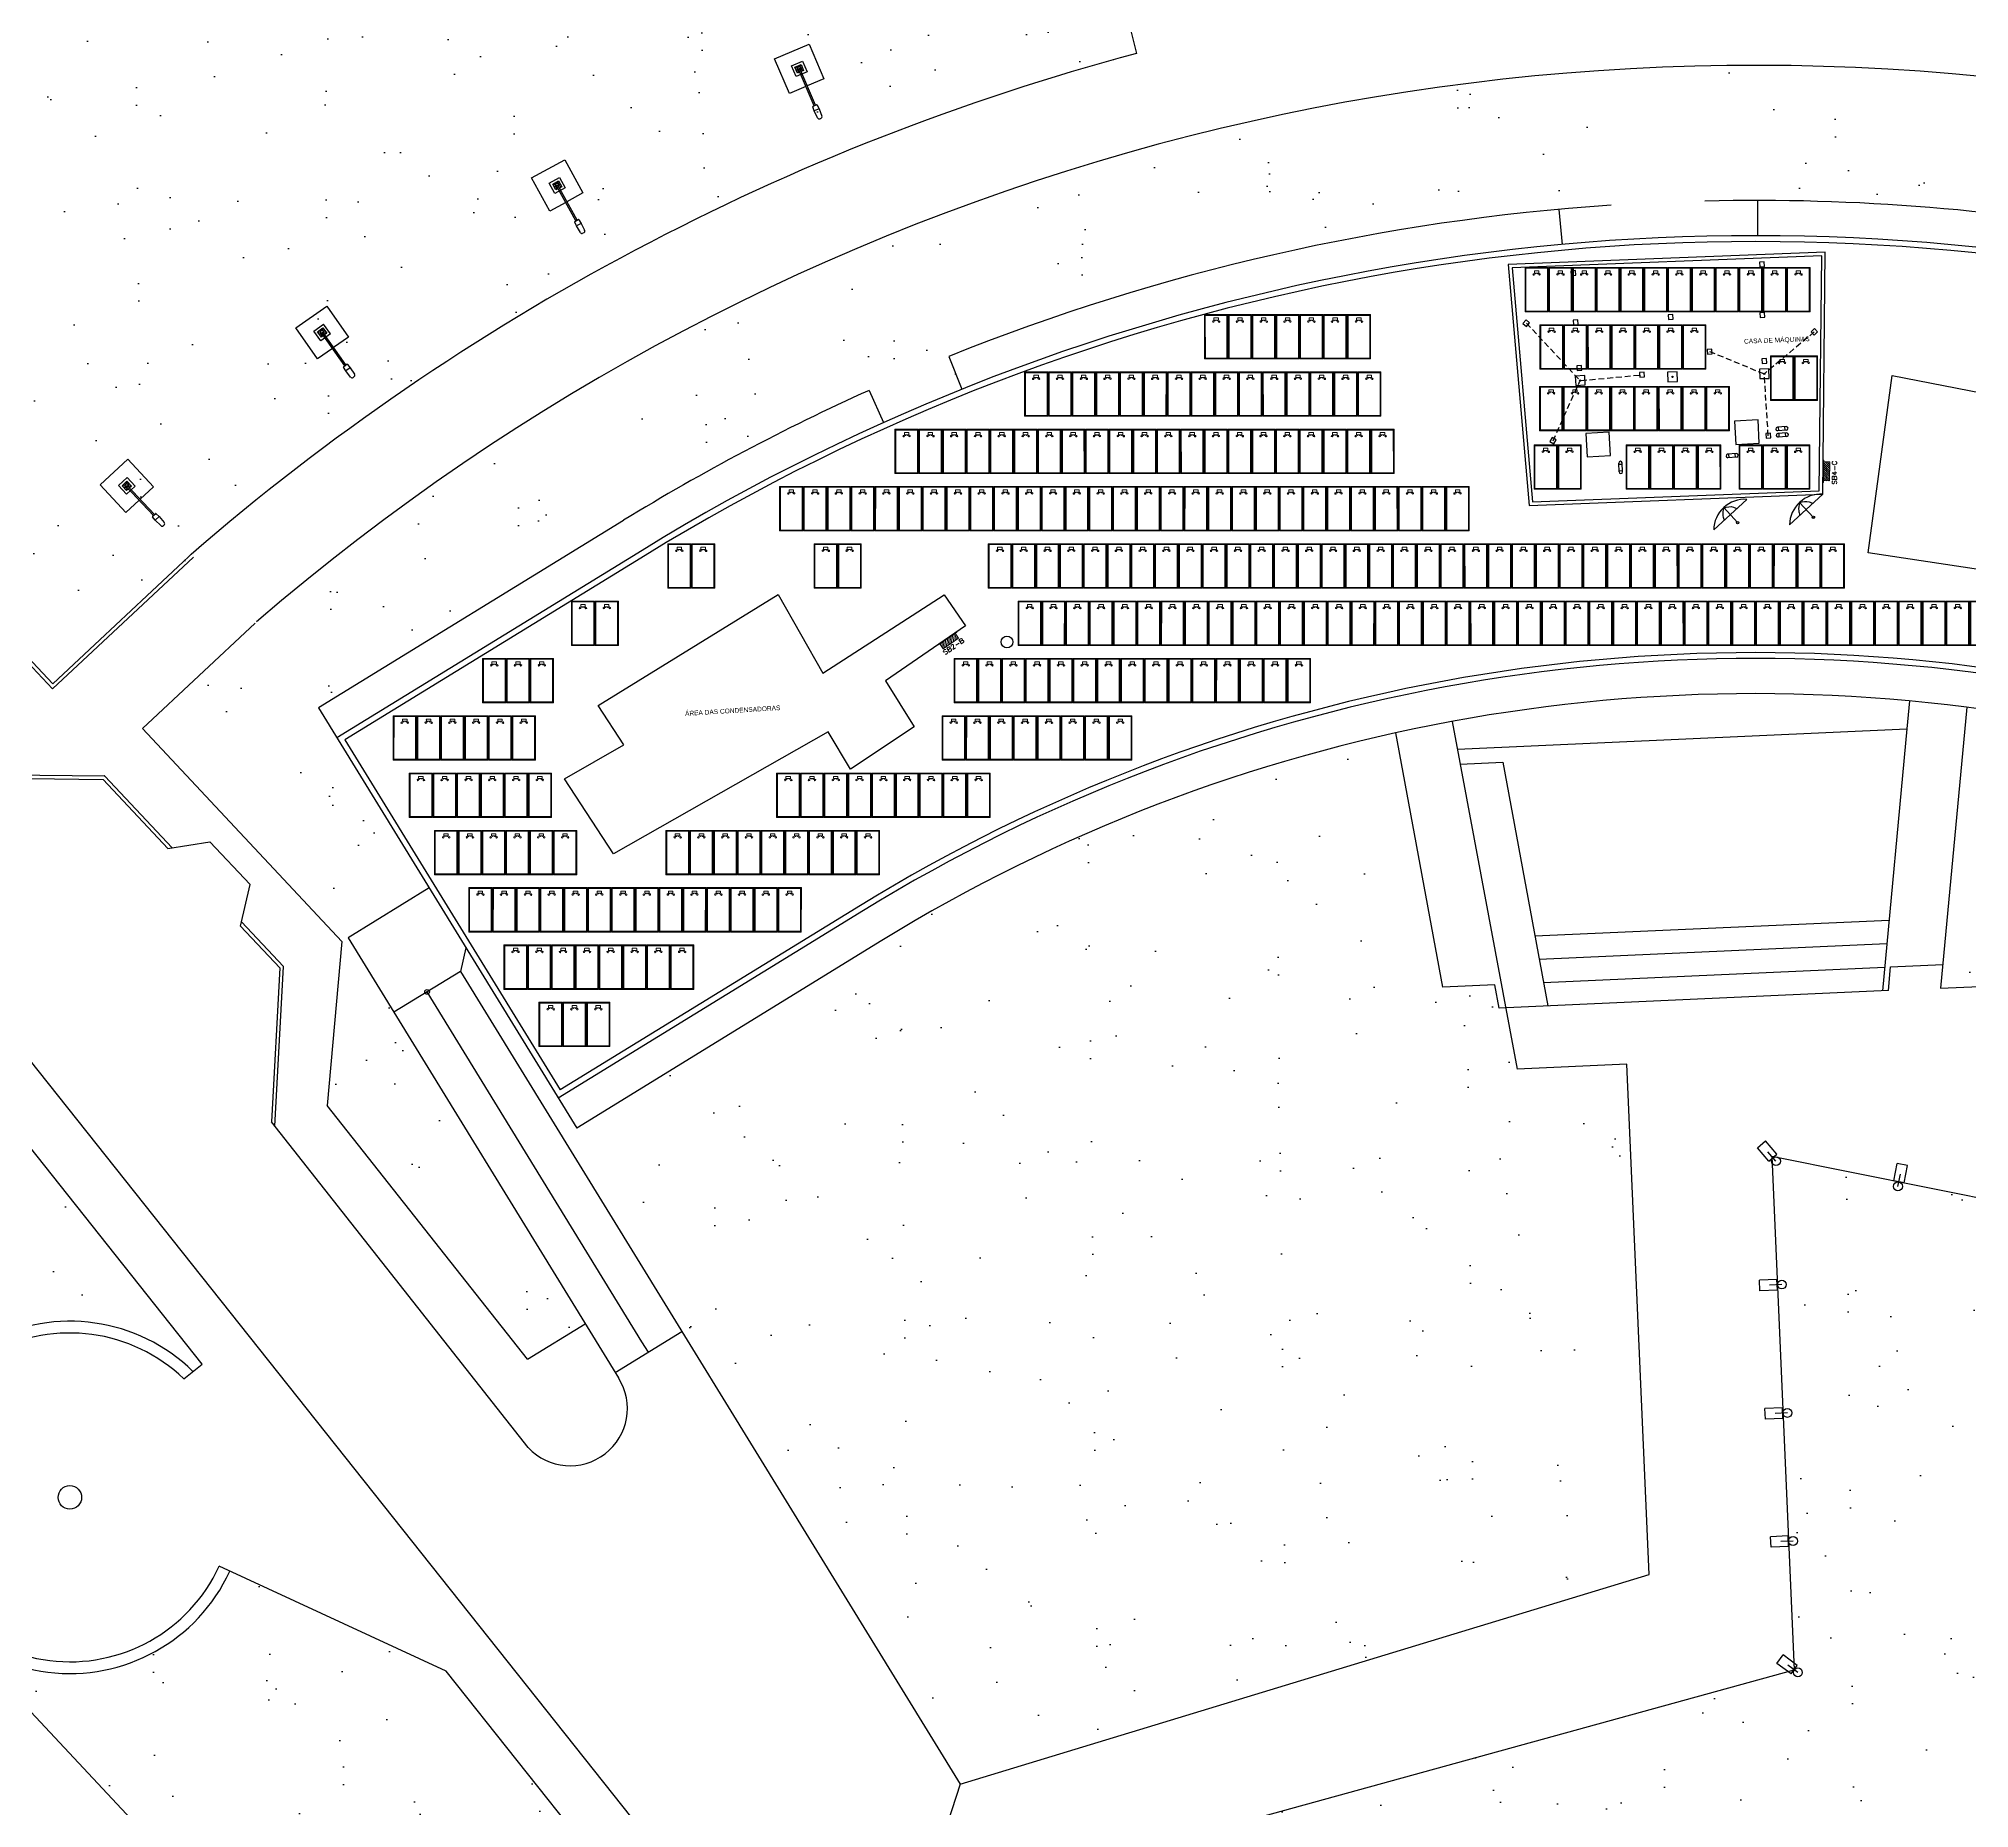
# Model space of a CAD drawing. Header units: metres. Extents: x 2872 to 3316, y -1435 to -1037.
# Drawn here: x 2973.9 to 3056.1, y -1287 to -1211.7 of the extents above; entities that cross this region are included whole.
import ezdxf

# ---------------------------------------------------------------- set-up
doc = ezdxf.new("R2010")
doc.units = ezdxf.units.M
doc.header["$MEASUREMENT"] = 0
doc.linetypes.add('HIDDEN', pattern=[0.375, 0.25, -0.125])
doc.layers.add('ARQUITETURA', color=253, linetype='CONTINUOUS')
doc.layers.add('MÓDULOS FV', color=7, linetype='CONTINUOUS')
doc.layers.add('MODULOS_PV', color=2, linetype='CONTINUOUS', lineweight=9)
doc.layers.add('String Box', color=3, linetype='CONTINUOUS', lineweight=9)
doc.styles.add('ENGECAD', font='arial.ttf')
doc.styles.add('S20', font='SIMPLEX.shx', dxfattribs={"width": 1.1, "height": 0.2})
pattern_1 = [(350.62296, (2542.1494, -799.737), (4.08992, 4.08927), [0, -4.56, 0, -5.1, 0, -4.875]), (320.623, (2542.149, -799.737), (9.808834, 1.91215), [0, -2.46, 0, -4.11, 0, -1.575]), (280.62296, (2539.627, -797.0435), (6.39856, -6.807323), [0, -1.5, 0, -5.4, 0, -7.05]), (270.623, (2539.627, -797.0435), (8.08648, -4.78256), [0, -0.75, 0, -3.54, 0, -4.05])]

# ---------------------------------------------------------------- blocks, each defined once
blk = doc.blocks.new('modulo')
at = {"layer": 'MODULOS_PV', "color": 8}
for p, q in [((-0.751, 2.014), (-0.753, 2.063)), ((-1.381, 1.342), (-1.43, 1.34)), ((-0.053, 0.097), (-0.051, 0.048)), ((0.577, 0.769), (0.626, 0.771))]:
    blk.add_line(p, q, dxfattribs=at)
for points in [[(-1.43, 1.34), (-0.753, 2.063), (0.626, 0.771), (-0.051, 0.048)], [(-1.381, 1.342), (-0.751, 2.014), (0.577, 0.769), (-0.053, 0.097)]]:
    blk.add_lwpolyline(points, close=True, dxfattribs=at)
for points in [[(-0.956, 1.498), (-0.935, 1.478), (-0.922, 1.492), (-0.943, 1.512)], [(-0.878, 1.581), (-0.857, 1.562), (-0.87, 1.548), (-0.891, 1.567)]]:
    blk.add_lwpolyline(points, dxfattribs=at)
at = {"layer": 'MODULOS_PV', "color": 1}
blk.add_circle((-0.963, 1.403), 0.0332, dxfattribs=at)
at = {"layer": 'MODULOS_PV', "color": 8}
blk.add_circle((-0.793, 1.591), 0.0332, dxfattribs=at)
blk.add_open_spline([(-0.986, 1.473), (-1.006, 1.493), (-1.027, 1.512), (-1.048, 1.532), (-1.048, 1.532), (-1.049, 1.534), (-1.049, 1.536), (-1.048, 1.538), (-1.048, 1.539), (-1.007, 1.583), (-0.966, 1.627), (-0.925, 1.67), (-0.924, 1.671), (-0.922, 1.672), (-0.919, 1.672), (-0.918, 1.671), (-0.917, 1.671), (-0.897, 1.652), (-0.876, 1.632), (-0.855, 1.613), (-0.855, 1.612), (-0.854, 1.611), (-0.854, 1.608), (-0.855, 1.606), (-0.855, 1.605), (-0.896, 1.561), (-0.937, 1.518), (-0.978, 1.474), (-0.979, 1.473), (-0.981, 1.472), (-0.984, 1.472), (-0.985, 1.473), (-0.986, 1.473)], degree=3, knots=[0, 0, 0, 0, 1, 1, 1, 1.002534, 1.003925, 1.008052, 1.008052, 1.008052, 2.008052, 2.008052, 2.008052, 2.012179, 2.01357, 2.016104, 2.016104, 2.016104, 3.016104, 3.016104, 3.016104, 3.018638, 3.02003, 3.024156, 3.024156, 3.024156, 4.024156, 4.024156, 4.024156, 4.028283, 4.029675, 4.032208, 4.032208, 4.032208, 4.032208], dxfattribs=at)
at = {"layer": 'MODULOS_PV', "color": 1, "insert": (-0.997, 1.409), "char_height": 0.0572, "width": 0.10748, "attachment_point": 1, "rotation": 46.87223}
blk.add_mtext('+', dxfattribs=at)
at = {"layer": 'MODULOS_PV', "color": 8, "insert": (-0.827, 1.597), "char_height": 0.0572, "width": 0.10748, "attachment_point": 1, "rotation": 46.87223}
blk.add_mtext('-', dxfattribs=at)

msp = doc.modelspace()

# ---------------------------------------------------------------- hatches: boundary and pattern name
at = {"layer": 'ARQUITETURA'}
h = msp.add_hatch(dxfattribs=at)
h.set_pattern_fill('AR-SAND', color=116, scale=3, angle=-46.87704, style=0)
h.set_pattern_definition(pattern_1)
h.paths.add_polyline_path([(2967.364, -1178.7), (2964.273, -1180.346), (2964.202, -1180.214), (2957.269, -1184.177), (2953.463, -1186.521), (2945.179, -1192.065), (2936.487, -1198.595), (2943.554, -1206.141), (2951.371, -1198.82), (2955.917, -1203.673), (2948.099, -1210.995), (2974.463, -1239.145), (2979.131, -1234.785), (2983.405, -1231.081), (2987.799, -1227.759), (2993.717, -1223.837), (3001.369, -1219.582), (3006.602, -1217.144), (3011.727, -1215.094), (3016.768, -1213.383), (3019.628, -1212.541), (3016.245, -1198.85), (3012.967, -1185.637), (3005.99, -1187.368), (3005.144, -1184.822), (3000.05, -1186.631), (2996.337, -1188.1), (2991.074, -1190.41), (2986.786, -1192.492), (2983.526, -1194.114), (2978.406, -1196.662), (2976.719, -1197.501)])
h = msp.add_hatch(dxfattribs=at)
h.set_pattern_fill('AR-SAND', color=116, scale=3, angle=-46.87704, style=0)
h.set_pattern_definition(pattern_1)
h.paths.add_polyline_path([(3083.615, -1182.622), (3087.135, -1183.649), (3087.202, -1183.294)])
h.paths.add_polyline_path([(3087.124, -1183.712), (3081.54, -1213.518), (3085.131, -1194.352), (3085.131, -1194.352), (3086.903, -1184.891)])
edge = h.paths.add_edge_path()
edge.add_line((3056.77, -1209.283), (3050.798, -1208.704))
edge.add_line((3050.798, -1208.704), (3052.628, -1189.86))
edge.add_line((3052.628, -1189.86), (3022.07, -1197.411))
edge.add_line((3022.07, -1197.411), (3025.453, -1211.102))
edge.add_arc((3046.939, -1310.557), 101.75, 84.4554, 102.19064, ccw=False)
h = msp.add_hatch(dxfattribs=at)
h.set_pattern_fill('AR-SAND', color=116, scale=3, angle=-46.87704, style=0)
h.set_pattern_definition(pattern_1)
h.paths.add_polyline_path([(3044.554, -1212.984), (3044.64, -1214.903), (3048.605, -1214.822), (3056.477, -1215.284), (3065.921, -1216.697), (3076.966, -1218.766), (3077.336, -1216.804), (3064.932, -1214.477), (3059.898, -1213.572), (3048.321, -1212.852)])
h.paths.add_polyline_path([(3040.642, -1215.05), (3040.556, -1213.124), (3038.06, -1213.211), (3029.102, -1214.448), (3014.562, -1218.325), (3002.724, -1223.466), (2990.423, -1230.87), (2983.086, -1236.549), (2984.452, -1238.008), (2991.026, -1232.828), (2998.006, -1228.255), (3005.266, -1224.352), (3012.775, -1221.11), (3023.675, -1217.676), (3031.05, -1216.135)])
h = msp.add_hatch(dxfattribs=at)
h.set_pattern_fill('AR-SAND', color=116, scale=3, angle=-46.87704, style=0)
h.set_pattern_definition(pattern_1)
edge = h.paths.add_edge_path()
edge.add_arc((3046.939, -1310.557), 92, 93.82041, 111.90763)
edge.add_line((3012.613, -1225.201), (3013.173, -1226.593))
edge.add_arc((3046.939, -1310.557), 90.5, 111.90763, 114.20354)
edge.add_line((3009.836, -1228.013), (3009.221, -1226.644))
edge.add_arc((3046.939, -1310.557), 92, 114.20328, 121.57407)
edge.add_line((2998.768, -1232.177), (2985.775, -1240.161))
edge.add_line((2985.775, -1240.161), (2984.452, -1238.008))
edge.add_arc((3046.939, -1310.557), 95.75, 93.77161, 130.73854, ccw=False)
edge.add_line((3040.641, -1215.015), (3040.809, -1218.762))
edge = h.paths.add_edge_path()
edge.add_arc((3046.939, -1310.557), 92, 79.39324, 91.32909)
edge.add_line((3044.805, -1218.582), (3044.637, -1214.835))
edge.add_arc((3046.939, -1310.557), 95.75, 79.39324, 91.37788, ccw=False)
edge.add_line((3064.564, -1216.443), (3076.966, -1218.766))
edge.add_line((3076.966, -1218.766), (3089.222, -1247.58))
edge.add_line((3089.222, -1247.58), (3074.987, -1244.799))
edge.add_line((3074.987, -1244.799), (3061.548, -1251.796))
edge.add_line((3061.548, -1251.796), (3054.833, -1252.098))
edge.add_line((3054.833, -1252.098), (3055.95, -1240.131))
edge.add_arc((3046.939, -1310.557), 71, 79.39324, 82.70853, ccw=False)
edge.add_line((3060.008, -1240.77), (3075.155, -1243.607))
edge.add_arc((3144.297, -1236.716), 69.485, 169.39324, 185.69147, ccw=False)
edge.add_line((3076, -1223.926), (3063.597, -1221.604))
edge.add_line((3063.597, -1221.604), (3063.873, -1220.129))
h = msp.add_hatch(dxfattribs=at)
h.set_pattern_fill('AR-SAND', color=116, scale=3, angle=-46.87704, style=0)
h.set_pattern_definition(pattern_1)
h.paths.add_polyline_path([(2990.488, -1247.829), (2984.452, -1238.008), (2983.086, -1236.549), (2980.367, -1239.096), (2987.037, -1249.95)])
h = msp.add_hatch(dxfattribs=at)
h.set_pattern_fill('AR-SAND', color=116, scale=3, angle=-46.87704, style=0)
h.set_pattern_definition(pattern_1)
h.paths.add_polyline_path([(3042.429, -1277.056), (3041.474, -1255.334), (3036.803, -1255.539), (3036.318, -1252.931), (3036.049, -1252.943), (3035.865, -1251.95), (3033.647, -1252.05), (3031.643, -1241.224, 0.083678), (3009.764, -1250.068), (2996.153, -1258.433), (3013.087, -1285.987)])
h = msp.add_hatch(dxfattribs=at)
h.set_pattern_fill('AR-SAND', color=116, scale=3, angle=-46.87704, style=0)
h.set_pattern_definition(pattern_1)
h.paths.add_polyline_path([(2987.037, -1249.95), (2986.319, -1257.086), (2994.833, -1267.8), (2997.137, -1266.384)])
h = msp.add_hatch(dxfattribs=at)
h.set_pattern_fill('AR-SAND', color=116, scale=3, angle=-46.87704, style=0)
h.set_pattern_definition(pattern_1)
h.paths.add_polyline_path([(3110.405, -1304.413), (3111.738, -1300.324), (3113.454, -1295.063), (3110.342, -1291.182), (3094.498, -1271.394), (3101.889, -1254.627), (3087.583, -1254.706), (3076.285, -1250.934), (3062.241, -1262.192), (3047.646, -1259.259), (3048.608, -1281.12), (3019.263, -1289.196), (3013.778, -1306.037), (3039.317, -1314.365), (3046.137, -1293.449), (3068.004, -1300.579), (3070.949, -1291.547)])
h = msp.add_hatch(dxfattribs=at)
h.set_pattern_fill('AR-SAND', color=116, scale=3, angle=-46.87704, style=0)
h.set_pattern_definition(pattern_1)
edge = h.paths.add_edge_path()
edge.add_line((2970.32, -1279.477), (2993.959, -1304.713))
edge.add_line((2993.959, -1304.713), (2998.435, -1290.985))
edge.add_arc((2997.485, -1290.675), 1, -18.06029, 38.45815)
edge.add_line((2998.268, -1290.053), (2991.219, -1281.178))
edge.add_line((2991.219, -1281.178), (2982.004, -1276.922))
edge.add_arc((2975.195, -1273.777), 7.5, -130.53897, -24.79202, ccw=False)
edge = h.paths.add_edge_path()
edge.add_line((2956.905, -1265.155), (2969.189, -1278.269))
edge.add_arc((2975.195, -1273.777), 7.5, 45.65901, 216.79463, ccw=False)
edge.add_line((2980.437, -1268.413), (2980.832, -1268.1))
edge.add_line((2980.832, -1268.1), (2970.041, -1254.513))
edge.add_arc((2969.14, -1255.229), 1.15, 38.45815, 128.11201)
edge.add_line((2968.431, -1254.324), (2956.905, -1265.155))
at = {"layer": 'String Box'}
h = msp.add_hatch(dxfattribs=at)
h.set_pattern_fill('ANSI31', color=256, scale=0.5, angle=449.37393)
h.set_pattern_definition([(134.37393, (2719.608164, -946.866074), (-0.044674435, -0.043708636), [])])
h.paths.add_polyline_path([(3049.855, -1230.487), (3050.105, -1230.49), (3050.113, -1229.69), (3049.863, -1229.687)])
h = msp.add_hatch(dxfattribs=at)
h.set_pattern_fill('ANSI31', color=256, scale=0.5, angle=394.59951)
h.set_pattern_definition([(79.59951, (3053.42957, -804.07243), (-0.0614731205, 0.011282972), [])])
h.paths.add_polyline_path([(3012.228, -1237.438), (3012.37, -1237.644), (3013.029, -1237.19), (3012.887, -1236.984)])

# ---------------------------------------------------------------- linework, layer by layer
at = {"layer": 'ARQUITETURA'}
for p, q in [((3013.95, -1185.394), (3020.599, -1212.301)), ((2974.456, -1239.357), (2925.928, -1187.54)), ((3096.354, -1414.029), (2899.271, -1203.626)), ((2948.099, -1210.995), (2974.463, -1239.145)), ((3005.198, -1212.534), (3006.669, -1211.905)), ((3006.669, -1211.905), (3007.298, -1213.376)), ((3005.827, -1214.005), (3005.198, -1212.534)), ((3005.92, -1212.824), (3006.38, -1212.627)), ((3006.117, -1213.284), (3005.92, -1212.824)), ((3006.065, -1212.882), (3006.322, -1212.772)), ((3006.175, -1213.139), (3006.065, -1212.882)), ((3006.128, -1212.896), (3006.1, -1212.907)), ((3006.12, -1212.915), (3006.108, -1212.888)), ((3006.577, -1213.087), (3006.117, -1213.284)), ((3006.119, -1213.008), (3006.165, -1212.988)), ((3006.121, -1213.013), (3006.167, -1212.993)), ((3006.274, -1213.097), (3006.175, -1213.139)), ((3006.194, -1213.09), (3006.181, -1213.096)), ((3006.189, -1213.076), (3006.2, -1213.104)), ((3006.191, -1212.828), (3006.211, -1212.873)), ((3006.208, -1213.084), (3006.194, -1213.09)), ((3006.196, -1212.826), (3006.215, -1212.872)), ((3006.245, -1212.954), (3006.25, -1212.952)), ((3006.245, -1212.954), (3006.247, -1212.958)), ((3006.245, -1212.954), (3006.252, -1212.957)), ((3006.25, -1212.952), (3006.247, -1212.958)), ((3006.247, -1212.958), (3006.252, -1212.957)), ((3006.25, -1212.952), (3006.252, -1212.957)), ((3006.288, -1212.827), (3006.316, -1212.815)), ((3006.296, -1212.807), (3006.308, -1212.835)), ((3006.322, -1212.772), (3006.432, -1213.029)), ((3006.432, -1213.029), (3006.329, -1213.073)), ((3006.33, -1212.918), (3006.376, -1212.898)), ((3006.332, -1212.922), (3006.378, -1212.902)), ((3006.383, -1213.009), (3006.369, -1213.015)), ((3006.377, -1212.996), (3006.389, -1213.023)), ((3006.38, -1212.627), (3006.577, -1213.087)), ((3006.383, -1213.009), (3006.397, -1213.003)), ((3019.62, -1212.604), (3019.62, -1212.605)), ((3006.533, -1213.704), (3005.827, -1214.005)), ((3007.298, -1213.376), (3006.588, -1213.68)), ((3006.886, -1214.744), (3006.829, -1214.572)), ((3006.839, -1214.546), (3006.986, -1214.483)), ((3007.028, -1215.041), (3006.886, -1214.744)), ((3007.013, -1214.494), (3007.097, -1214.653)), ((3007.097, -1214.653), (3007.214, -1214.962)), ((3007.171, -1215.064), (3007.132, -1215.08)), ((2994.853, -1217.601), (2996.262, -1216.826)), ((2996.262, -1216.826), (2997.037, -1218.234)), ((2995.629, -1219.01), (2994.853, -1217.601)), ((2995.604, -1217.819), (2996.044, -1217.577)), ((2995.846, -1218.259), (2995.604, -1217.819)), ((2995.754, -1217.862), (2996.001, -1217.727)), ((2995.89, -1218.109), (2995.754, -1217.862)), ((2995.819, -1217.87), (2995.792, -1217.884)), ((2995.813, -1217.89), (2995.798, -1217.864)), ((2995.821, -1217.983), (2995.865, -1217.959)), ((2995.823, -1217.988), (2995.867, -1217.963)), ((2996.287, -1218.017), (2995.846, -1218.259)), ((2995.875, -1217.796), (2995.9, -1217.84)), ((2995.88, -1217.793), (2995.904, -1217.837)), ((2995.985, -1218.057), (2995.89, -1218.109)), ((2995.905, -1218.058), (2995.892, -1218.065)), ((2995.905, -1218.058), (2995.898, -1218.045)), ((2995.918, -1218.05), (2995.905, -1218.058)), ((2995.905, -1218.058), (2995.912, -1218.071)), ((2995.97, -1217.904), (2995.917, -1217.934)), ((2996.738, -1219.426), (2995.917, -1217.934)), ((2995.984, -1217.931), (2995.931, -1217.96)), ((2995.942, -1217.917), (2995.946, -1217.914)), ((2995.942, -1217.917), (2995.944, -1217.921)), ((2995.942, -1217.917), (2995.949, -1217.919)), ((2995.946, -1217.914), (2995.944, -1217.921)), ((2995.944, -1217.921), (2995.949, -1217.919)), ((2995.946, -1217.914), (2995.949, -1217.919)), ((2996.791, -1219.397), (2995.97, -1217.904)), ((2995.973, -1217.785), (2995.986, -1217.778)), ((2995.986, -1217.778), (2995.979, -1217.765)), ((2995.986, -1217.778), (2995.999, -1217.771)), ((2995.986, -1217.778), (2995.993, -1217.791)), ((2996.001, -1217.727), (2996.137, -1217.973)), ((2996.023, -1217.872), (2996.067, -1217.848)), ((2996.026, -1217.876), (2996.07, -1217.852)), ((2996.137, -1217.973), (2996.038, -1218.028)), ((2996.044, -1217.577), (2996.287, -1218.017)), ((2996.099, -1217.951), (2996.072, -1217.966)), ((2996.078, -1217.945), (2996.085, -1217.958)), ((2996.085, -1217.958), (2996.093, -1217.972)), ((2996.304, -1218.638), (2995.629, -1219.01)), ((2997.037, -1218.234), (2996.357, -1218.609)), ((3038.583, -1218.937), (3038.72, -1220.431)), ((3047.038, -1218.557), (3047.036, -1220.057)), ((2996.76, -1219.643), (2996.686, -1219.478)), ((2996.694, -1219.45), (2996.835, -1219.373)), ((2996.963, -1219.532), (2996.76, -1219.643)), ((2996.932, -1219.927), (2996.76, -1219.643)), ((2996.862, -1219.381), (2996.963, -1219.532)), ((2996.963, -1219.532), (2997.11, -1219.829)), ((2997.077, -1219.935), (2997.039, -1219.955)), ((2984.811, -1223.983), (2986.133, -1223.053)), ((2986.133, -1223.053), (2987.062, -1224.374)), ((2985.585, -1224.118), (2985.998, -1223.827)), ((2986.289, -1224.24), (2985.998, -1223.827)), ((2985.741, -1225.304), (2984.811, -1223.983)), ((2985.876, -1224.531), (2985.585, -1224.118)), ((2985.74, -1224.145), (2985.971, -1223.982)), ((2985.903, -1224.376), (2985.74, -1224.145)), ((2985.805, -1224.145), (2985.78, -1224.162)), ((2985.801, -1224.166), (2985.784, -1224.141)), ((2985.82, -1224.258), (2985.861, -1224.229)), ((2985.823, -1224.262), (2985.864, -1224.233)), ((2985.853, -1224.065), (2985.882, -1224.106)), ((2985.858, -1224.062), (2985.887, -1224.103)), ((2986.289, -1224.24), (2985.876, -1224.531)), ((2985.924, -1224.314), (2985.899, -1224.332)), ((2985.903, -1224.311), (2985.921, -1224.335)), ((2985.991, -1224.313), (2985.903, -1224.376)), ((2985.96, -1224.163), (2985.91, -1224.198)), ((2986.895, -1225.598), (2985.91, -1224.198)), ((2985.977, -1224.188), (2985.928, -1224.222)), ((2985.933, -1224.178), (2985.937, -1224.175)), ((2985.933, -1224.178), (2985.936, -1224.182)), ((2985.933, -1224.178), (2985.94, -1224.179)), ((2985.937, -1224.175), (2985.936, -1224.182)), ((2985.936, -1224.182), (2985.94, -1224.179)), ((2985.937, -1224.175), (2985.94, -1224.179)), ((2985.95, -1224.043), (2985.974, -1224.026)), ((2985.953, -1224.022), (2985.971, -1224.047)), ((2986.945, -1225.563), (2985.96, -1224.163)), ((2985.971, -1223.982), (2986.134, -1224.213)), ((2986.01, -1224.124), (2986.051, -1224.095)), ((2986.013, -1224.128), (2986.054, -1224.099)), ((2986.134, -1224.213), (2986.041, -1224.278)), ((2986.094, -1224.195), (2986.069, -1224.213)), ((2986.072, -1224.191), (2986.09, -1224.216)), ((2987.062, -1224.374), (2986.424, -1224.823)), ((2986.375, -1224.858), (2985.741, -1225.304)), ((2986.854, -1225.627), (2986.986, -1225.534)), ((2987.014, -1225.539), (2987.131, -1225.678)), ((3012.613, -1225.201), (3013.173, -1226.593)), ((2986.941, -1225.812), (2986.849, -1225.655)), ((2987.131, -1225.678), (2986.941, -1225.812)), ((2987.144, -1226.076), (2986.941, -1225.812)), ((2987.131, -1225.678), (2987.311, -1225.959)), ((2987.289, -1226.068), (2987.254, -1226.093)), ((3009.221, -1226.644), (3009.836, -1228.013)), ((3048.26, -1228.188), (3047.885, -1228.212)), ((3048.269, -1228.337), (3047.895, -1228.362)), ((3048.28, -1228.455), (3047.906, -1228.48)), ((3048.29, -1228.605), (3047.916, -1228.63)), ((3047.945, -1228.359), (3047.935, -1228.209)), ((3047.966, -1228.626), (3047.956, -1228.477)), ((3048.22, -1228.341), (3048.21, -1228.191)), ((3048.24, -1228.608), (3048.23, -1228.459)), ((2976.488, -1230.672), (2977.656, -1229.578)), ((2977.656, -1229.578), (2978.749, -1230.746)), ((3046.144, -1229.338), (3045.77, -1229.362)), ((3046.154, -1229.487), (3045.78, -1229.512)), ((3045.83, -1229.509), (3045.82, -1229.359)), ((3046.104, -1229.491), (3046.094, -1229.341)), ((2977.265, -1230.697), (2977.63, -1230.356)), ((2977.63, -1230.356), (2977.972, -1230.721)), ((3041.147, -1230.114), (3041.131, -1229.739)), ((3041.134, -1229.789), (3041.283, -1229.783)), ((3041.145, -1230.064), (3041.295, -1230.058)), ((3041.297, -1230.108), (3041.281, -1229.733)), ((2977.581, -1231.84), (2976.488, -1230.672)), ((2977.607, -1231.062), (2977.265, -1230.697)), ((2977.421, -1230.703), (2977.625, -1230.511)), ((2977.612, -1230.907), (2977.421, -1230.703)), ((2977.485, -1230.694), (2977.463, -1230.714)), ((2977.484, -1230.715), (2977.464, -1230.693)), ((2977.515, -1230.803), (2977.551, -1230.769)), ((2977.518, -1230.806), (2977.555, -1230.772)), ((2977.521, -1230.609), (2977.555, -1230.645)), ((2977.525, -1230.605), (2977.559, -1230.641)), ((2977.639, -1230.69), (2977.595, -1230.731)), ((2978.754, -1231.968), (2977.595, -1230.731)), ((2977.625, -1230.844), (2977.603, -1230.864)), ((2977.604, -1230.843), (2977.624, -1230.865)), ((2977.972, -1230.721), (2977.607, -1231.062)), ((2977.612, -1230.574), (2977.634, -1230.554)), ((2977.691, -1230.833), (2977.612, -1230.907)), ((2977.613, -1230.553), (2977.634, -1230.575)), ((2977.615, -1230.709), (2977.619, -1230.705)), ((2977.615, -1230.709), (2977.622, -1230.709)), ((2977.615, -1230.709), (2977.618, -1230.712)), ((2977.659, -1230.712), (2977.615, -1230.753)), ((2977.619, -1230.705), (2977.618, -1230.712)), ((2977.618, -1230.712), (2977.622, -1230.709)), ((2977.619, -1230.705), (2977.622, -1230.709)), ((2977.625, -1230.511), (2977.817, -1230.715)), ((2978.797, -1231.927), (2977.639, -1230.69)), ((2977.682, -1230.646), (2977.719, -1230.611)), ((2977.686, -1230.649), (2977.722, -1230.615)), ((2977.817, -1230.715), (2977.734, -1230.792)), ((2977.775, -1230.703), (2977.753, -1230.724)), ((2977.753, -1230.703), (2977.774, -1230.725)), ((2978.749, -1230.746), (2978.185, -1231.274)), ((3045.175, -1232.583), (3046.586, -1231.284)), ((3048.404, -1232.363), (3049.815, -1231.064)), ((2978.142, -1231.315), (2977.581, -1231.84)), ((2978.828, -1232.172), (2978.716, -1232.031)), ((2978.717, -1232.003), (2978.834, -1231.893)), ((2978.996, -1232.015), (2978.828, -1232.172)), ((2978.862, -1231.894), (2978.996, -1232.015)), ((2978.996, -1232.015), (2979.211, -1232.265)), ((3045.604, -1231.633), (3046.196, -1232.276)), ((3048.833, -1231.413), (3049.424, -1232.055)), ((2979.064, -1232.403), (2978.828, -1232.172)), ((2979.205, -1232.376), (2979.174, -1232.405)), ((2998.768, -1232.177), (2985.775, -1240.161)), ((2980.454, -1233.739), (2974.456, -1239.357)), ((2980.467, -1233.522), (2974.463, -1239.145)), ((2999.553, -1233.455), (2986.561, -1241.439)), ((2999.684, -1233.667), (2986.905, -1241.521)), ((2983.086, -1236.549), (2978.286, -1241.045)), ((2985.775, -1240.161), (2996.771, -1258.053)), ((3053.515, -1239.862), (3053.403, -1241.057)), ((3055.95, -1240.131), (3054.833, -1252.098)), ((2978.286, -1241.045), (2986.777, -1250.11)), ((3034.047, -1240.738), (3036.803, -1255.539)), ((3034.266, -1241.918), (3053.403, -1241.057)), ((3053.403, -1241.059), (3052.362, -1252.209)), ((2986.905, -1241.521), (2996.068, -1256.431)), ((3033.647, -1252.05), (3031.643, -1241.224)), ((3034.381, -1242.553), (3036.196, -1242.471)), ((3036.196, -1242.471), (3038.117, -1252.85)), ((2972.465, -1243.155), (2976.61, -1243.205)), ((2972.551, -1243.006), (2976.655, -1243.055)), ((2979.37, -1246.151), (2976.61, -1243.205)), ((2979.548, -1246.123), (2976.689, -1243.07)), ((2979.37, -1246.151), (2981.156, -1245.864)), ((2982.865, -1247.689), (2981.156, -1245.864)), ((2982.462, -1249.452), (2982.865, -1247.689)), ((2990.488, -1247.829), (2987.037, -1249.95)), ((2984.283, -1251.177), (2982.502, -1249.276)), ((3008.978, -1248.79), (2995.986, -1256.775)), ((3008.847, -1248.577), (2996.068, -1256.431)), ((3037.566, -1249.872), (3052.643, -1249.194)), ((2984.13, -1251.233), (2982.462, -1249.452)), ((2986.777, -1250.11), (2986.153, -1257.091)), ((2987.037, -1249.95), (2998.557, -1268.693)), ((3009.764, -1250.068), (2996.771, -1258.053)), ((3037.749, -1250.865), (3052.55, -1250.199)), ((2992.059, -1250.385), (2991.82, -1251.383)), ((2984.13, -1251.233), (2983.778, -1257.794)), ((2983.919, -1257.972), (2984.283, -1251.177)), ((2991.82, -1251.383), (2988.988, -1253.124)), ((2991.82, -1251.383), (3013.09, -1285.984)), ((3037.933, -1251.857), (3052.456, -1251.204)), ((3052.614, -1252.198), (3052.708, -1251.193)), ((3052.708, -1251.193), (3054.927, -1251.093)), ((3054.833, -1252.098), (3061.548, -1251.796)), ((2999.547, -1267.153), (2990.404, -1252.254)), ((3035.865, -1251.95), (3033.647, -1252.05)), ((3036.049, -1252.943), (3035.865, -1251.95)), ((3052.614, -1252.198), (3036.049, -1252.943)), ((2999.959, -1288.476), (2972.262, -1253.604)), ((2980.832, -1268.1), (2970.041, -1254.513)), ((3041.474, -1255.334), (3036.803, -1255.539)), ((3042.429, -1277.056), (3041.474, -1255.334)), ((2994.673, -1267.898), (2986.153, -1257.091)), ((2994.707, -1271.659), (2983.778, -1257.794)), ((3047.039, -1258.888), (3047.381, -1258.595)), ((3047.527, -1259.457), (3047.039, -1258.888)), ((3047.869, -1259.165), (3047.381, -1258.595)), ((3047.826, -1259.46), (3047.484, -1259.062)), ((3047.527, -1259.457), (3047.869, -1259.165)), ((3062.241, -1262.192), (3047.646, -1259.259)), ((3047.646, -1259.259), (3048.608, -1281.12)), ((3052.839, -1260.295), (3052.992, -1259.561)), ((3053.433, -1259.652), (3052.992, -1259.561)), ((3053.019, -1260.534), (3053.126, -1260.02)), ((3053.28, -1260.387), (3053.433, -1259.652)), ((3053.28, -1260.387), (3052.839, -1260.295)), ((3047.869, -1264.5), (3047.119, -1264.533)), ((3047.139, -1264.982), (3047.119, -1264.533)), ((3047.888, -1264.949), (3047.139, -1264.982)), ((3048.075, -1264.716), (3047.551, -1264.739)), ((3047.888, -1264.949), (3047.869, -1264.5)), ((2994.673, -1267.898), (2997.137, -1266.384)), ((2998.414, -1268.46), (3001.246, -1266.72)), ((2999.83, -1267.59), (2999.547, -1267.153)), ((2980.042, -1268.727), (2980.832, -1268.1)), ((3048.105, -1269.965), (3047.356, -1269.998)), ((3047.376, -1270.448), (3047.356, -1269.998)), ((3048.125, -1270.415), (3047.376, -1270.448)), ((3048.312, -1270.181), (3047.787, -1270.204)), ((3048.125, -1270.415), (3048.105, -1269.965)), ((3048.345, -1275.419), (3047.596, -1275.452)), ((3047.616, -1275.902), (3047.596, -1275.452)), ((3048.552, -1275.635), (3048.027, -1275.659)), ((3048.365, -1275.869), (3048.345, -1275.419)), ((3048.365, -1275.869), (3047.616, -1275.902)), ((2991.219, -1281.178), (2981.55, -1276.712)), ((3013.09, -1285.984), (3042.429, -1277.056)), ((3047.863, -1280.851), (3048.128, -1280.487)), ((3048.734, -1280.93), (3048.128, -1280.487)), ((2998.268, -1290.053), (2991.219, -1281.178)), ((3019.263, -1289.196), (3048.608, -1281.12)), ((3048.468, -1281.293), (3047.863, -1280.851)), ((3048.76, -1281.228), (3048.336, -1280.918)), ((3048.468, -1281.293), (3048.734, -1280.93)), ((3013.091, -1285.984), (3007.271, -1303.927))]:
    msp.add_line(p, q, dxfattribs=at)
at = {"layer": 'ARQUITETURA', "linetype": 'HIDDEN'}
for p, q in [((3037.208, -1223.782), (3039.473, -1226.209)), ((3049.456, -1224.158), (3047.347, -1225.924)), ((3044.995, -1224.982), (3047.302, -1225.931)), ((3038.339, -1228.786), (3039.482, -1226.25)), ((3039.52, -1226.223), (3042.13, -1225.983)), ((3047.498, -1228.577), (3047.328, -1225.968))]:
    msp.add_line(p, q, dxfattribs=at)
at = {"layer": 'ARQUITETURA'}
for points in [[(3006.274, -1212.945), (3006.218, -1212.968)], [(3006.885, -1214.527), (3006.218, -1212.968)], [(3006.285, -1212.972), (3006.23, -1212.996)], [(3006.94, -1214.503), (3006.274, -1212.945)], [(3007.097, -1214.653), (3006.886, -1214.744)]]:
    msp.add_lwpolyline(points, dxfattribs=at)
for points in [[(3037.324, -1231.54), (3049.815, -1231.064), (3049.928, -1220.757), (3036.43, -1221.279)], [(3037.461, -1231.385), (3049.666, -1230.919), (3049.776, -1220.913), (3036.593, -1221.423)], [(3047.139, -1221.386), (3047.339, -1221.372), (3047.326, -1221.173), (3047.126, -1221.186)], [(3039.109, -1221.76), (3039.308, -1221.743), (3039.292, -1221.544), (3039.092, -1221.561)], [(3037.057, -1223.792), (3037.209, -1223.922), (3037.339, -1223.769), (3037.186, -1223.64)], [(3039.203, -1223.858), (3039.403, -1223.841), (3039.386, -1223.642), (3039.187, -1223.659)], [(3043.254, -1223.625), (3043.454, -1223.611), (3043.44, -1223.412), (3043.241, -1223.425)], [(3047.158, -1223.546), (3047.358, -1223.533), (3047.344, -1223.333), (3047.145, -1223.346)], [(3049.601, -1224.152), (3049.458, -1224.292), (3049.318, -1224.15), (3049.46, -1224.009)], [(3044.906, -1225.1), (3045.105, -1225.086), (3045.092, -1224.887), (3044.893, -1224.9)], [(3047.243, -1225.504), (3047.442, -1225.491), (3047.429, -1225.292), (3047.229, -1225.305)], [(3039.304, -1226.433), (3039.703, -1226.413), (3039.683, -1226.013), (3039.284, -1226.033)], [(3039.361, -1225.804), (3039.56, -1225.787), (3039.544, -1225.588), (3039.344, -1225.605)], [(3042.03, -1226.085), (3042.229, -1226.072), (3042.216, -1225.873), (3042.017, -1225.886)], [(3043.228, -1226.273), (3043.628, -1226.261), (3043.615, -1225.861), (3043.215, -1225.874)], [(3047.133, -1226.145), (3047.533, -1226.132), (3047.52, -1225.732), (3047.12, -1225.745)], [(3051.752, -1233.565), (3052.767, -1226.009), (3065.88, -1228.558), (3064.823, -1235.528)], [(3046.12, -1228.951), (3047.118, -1228.896), (3047.064, -1227.898), (3046.065, -1227.952)], [(3038.372, -1228.919), (3038.469, -1228.744), (3038.294, -1228.647), (3038.197, -1228.822)], [(3039.785, -1229.474), (3040.784, -1229.42), (3040.729, -1228.421), (3039.731, -1228.476)], [(3047.407, -1228.677), (3047.606, -1228.664), (3047.593, -1228.464), (3047.394, -1228.477)], [(2996.259, -1243.18), (2998.776, -1241.74), (2997.683, -1240.062), (3005.346, -1235.338), (3007.248, -1238.686), (3012.42, -1235.342), (3013.322, -1236.664), (3009.918, -1239.012), (3011.134, -1240.966), (3008.434, -1242.776), (3007.478, -1241.181), (2998.332, -1246.375)]]:
    msp.add_lwpolyline(points, close=True, dxfattribs=at)
for centre, radius in [((3006.114, -1212.901), 0.01), ((3006.194, -1213.09), 0.01), ((3006.302, -1212.821), 0.01), ((3006.383, -1213.009), 0.01), ((2995.806, -1217.877), 0.01), ((2995.905, -1218.058), 0.01), ((2995.986, -1217.778), 0.01), ((2996.085, -1217.958), 0.01), ((2985.793, -1224.154), 0.0101), ((2985.912, -1224.323), 0.0101), ((2985.962, -1224.035), 0.0101), ((2986.081, -1224.204), 0.0101), ((3039.493, -1226.226), 0.0267), ((3043.421, -1226.07), 0.0267), ((3047.327, -1225.941), 0.0267), ((2977.474, -1230.704), 0.01), ((2977.614, -1230.854), 0.01), ((2977.623, -1230.564), 0.01), ((2977.764, -1230.714), 0.01), ((3049.424, -1232.055), 0.0504), ((3046.196, -1232.276), 0.0504), ((2990.404, -1252.254), 0.1), ((3047.826, -1259.46), 0.188), ((3053.019, -1260.534), 0.188), ((3048.075, -1264.716), 0.188), ((3048.312, -1270.181), 0.188), ((2975.195, -1273.777), 0.5), ((3048.552, -1275.635), 0.188), ((3048.76, -1281.228), 0.188), ((3048.605, -1281.118), 0.0033)]:
    msp.add_circle(centre, radius, dxfattribs=at)
at = {"layer": 'ARQUITETURA', "color": 6}
msp.add_circle((3015.09, -1237.356), 0.25, dxfattribs=at)
at = {"layer": 'ARQUITETURA'}
for centre, radius, start, end in [((3046.688, -1310.17), 101.286, 104.92615, 130.91481), ((3046.939, -1310.557), 97.75, 79.39324, 130.73854), ((3006.248, -1212.955), 0.09, 310.95354, 271.9935), ((3006.248, -1212.955), 0.081, 313.00874, 269.50657), ((3006.847, -1214.565), 0.02, 113.16195, 203.16195), ((3006.994, -1214.502), 0.02, 23.16195, 113.16195), ((3007.1, -1215.007), 0.08, 205.57467, 293.16195), ((3007.139, -1214.99), 0.08, 293.16195, 20.74923), ((2995.945, -1217.918), 0.0904, 316.61223, 277.65219), ((2995.945, -1217.918), 0.0814, 318.66743, 275.16526), ((3046.939, -1310.557), 92, 93.82041, 111.90763), ((3046.939, -1310.557), 92, 79.39324, 91.32909), ((2996.704, -1219.468), 0.0201, 118.82064, 208.82064), ((2996.845, -1219.39), 0.0201, 28.82064, 118.82064), ((2997.001, -1219.885), 0.0804, 211.23336, 298.82064), ((2997.038, -1219.864), 0.0804, 298.82064, 26.40792), ((3046.939, -1310.557), 90.5, 79.39324, 121.57407), ((3046.939, -1310.557), 90.25, 79.39324, 121.57407), ((2985.937, -1224.179), 0.0909, 322.92088, 283.96084), ((2985.937, -1224.179), 0.0818, 324.97608, 281.47391), ((2986.997, -1225.55), 0.0202, 35.12929, 125.12929), ((2986.865, -1225.643), 0.0202, 125.12929, 215.12929), ((2987.208, -1226.027), 0.0808, 217.54201, 305.12929), ((2987.243, -1226.002), 0.0808, 305.12929, 32.71657), ((3046.939, -1310.557), 92, 114.20328, 121.57407), ((3047.89, -1228.287), 0.075, 93.73867, 273.73867), ((3047.911, -1228.555), 0.075, 93.73867, 273.73867), ((3048.265, -1228.263), 0.075, 273.73867, 93.73867), ((3048.285, -1228.53), 0.075, 273.73867, 93.73867), ((3045.775, -1229.437), 0.075, 93.73867, 273.73867), ((3046.149, -1229.413), 0.075, 273.73867, 93.73867), ((3041.206, -1229.736), 0.075, 2.40007, 182.40007), ((3041.222, -1230.111), 0.075, 182.40007, 2.40007), ((2977.619, -1230.709), 0.09, 330.91455, 291.95451), ((2977.619, -1230.709), 0.081, 332.96975, 289.46758), ((3046.506, -1232.612), 1.331, 86.52383, 178.73813), ((3049.734, -1232.392), 1.331, 86.52383, 178.73813), ((2978.731, -1232.017), 0.02, 133.12296, 223.12296), ((2978.848, -1231.908), 0.02, 43.12296, 133.12296), ((2979.12, -1232.346), 0.08, 225.53568, 313.12296), ((2979.151, -1232.317), 0.08, 313.12296, 40.71024), ((3046.939, -1310.557), 72.75, 79.39324, 121.57407), ((3046.939, -1310.557), 72.5, 79.39324, 121.57407), ((3046.939, -1310.557), 71, 79.39324, 121.57408), ((2976.653, -1243.105), 0.05, 44.31901, 88.57428), ((2975.195, -1273.777), 7.5, 45.65901, 335.20798), ((2975.195, -1273.777), 7, 46.17638, 335.20772), ((2996.489, -1269.99), 2.441, 223.12267, 32.10137)]:
    msp.add_arc(centre, radius, start, end, dxfattribs=at)
for points in [[(3045.604, -1231.633), (3045.566, -1231.991), (3045.617, -1232.177), (3045.62, -1232.188)], [(3045.604, -1231.633), (3046.016, -1231.612), (3046.16, -1231.676)], [(3048.833, -1231.413), (3048.795, -1231.77), (3048.845, -1231.956), (3048.848, -1231.967)], [(3048.833, -1231.413), (3049.244, -1231.392), (3049.389, -1231.456)]]:
    msp.add_spline(points, degree=3, dxfattribs=at)
at = {"layer": 'String Box'}
for points in [[(3049.838, -1230.561), (3049.848, -1229.613), (3049.864, -1229.613), (3049.854, -1230.561)], [(3049.855, -1230.487), (3049.863, -1229.687), (3050.113, -1229.69), (3050.105, -1230.49)], [(3012.158, -1237.467), (3012.939, -1236.929), (3012.948, -1236.942), (3012.167, -1237.48)], [(3012.228, -1237.438), (3012.887, -1236.984), (3013.029, -1237.19), (3012.37, -1237.644)]]:
    msp.add_lwpolyline(points, close=True, dxfattribs=at)

# ---------------------------------------------------------------- block references
at = {"layer": 'MÓDULOS FV'}
for p, rotation in [((3037.143, -1223.37), 313.1278308668401), ((3039.169, -1223.37), 313.1278308668401), ((3041.195, -1223.37), 313.1278308668401), ((3043.221, -1223.37), 313.1278308668401), ((3045.247, -1223.37), 313.1278308668401), ((3047.273, -1223.37), 313.1278308668401), ((3024.512, -1225.376), 313.1278308668401), ((3026.538, -1225.376), 313.1278308668401), ((3028.564, -1225.376), 313.1278308668401), ((3038.791, -1225.81), 313.1278308668401), ((3040.817, -1225.81), 313.1278308668401), ((3042.843, -1225.81), 313.1278308668401), ((3047.591, -1227.139), 313.12783086684), ((3048.604, -1227.139), 313.12783086684), ((3015.838, -1227.816), 313.1278308668401), ((3016.851, -1227.816), 313.12783086684), ((3018.877, -1227.816), 313.12783086684), ((3020.903, -1227.816), 313.12783086684), ((3022.929, -1227.816), 313.12783086684), ((3024.955, -1227.816), 313.12783086684), ((3026.981, -1227.816), 313.12783086684), ((3029.007, -1227.816), 313.12783086684), ((3037.761, -1228.434), 313.12783086684), ((3039.787, -1228.434), 313.1278308668401), ((3041.801, -1228.434), 313.1278308668401), ((3043.839, -1228.434), 313.1278308668401), ((3010.321, -1230.256), 313.1278308668401), ((3012.347, -1230.256), 313.12783086684), ((3014.373, -1230.256), 313.12783086684), ((3016.399, -1230.256), 313.12783086684), ((3018.425, -1230.256), 313.12783086684), ((3021.464, -1230.256), 313.1278308668401), ((3023.49, -1230.256), 313.1278308668401), ((3025.516, -1230.256), 313.1278308668401), ((3027.542, -1230.256), 313.1278308668401), ((3029.568, -1230.256), 313.1278308668401), ((3038.544, -1230.924), 313.12783086684), ((3041.449, -1230.924), 313.1278308668401), ((3043.475, -1230.924), 313.1278308668401), ((3046.254, -1230.924), 313.1278308668401), ((3048.28, -1230.924), 313.12783086684), ((3005.412, -1232.696), 313.1278308668401), ((3007.438, -1232.696), 313.1278308668401), ((3009.464, -1232.696), 313.1278308668401), ((3011.49, -1232.696), 313.1278308668401), ((3013.516, -1232.696), 313.1278308668401), ((3015.542, -1232.696), 313.1278308668401), ((3017.568, -1232.696), 313.1278308668401), ((3019.594, -1232.696), 313.1278308668401), ((3020.607, -1232.696), 313.1278308668401), ((3022.633, -1232.696), 313.1278308668401), ((3024.659, -1232.696), 313.1278308668401), ((3026.685, -1232.696), 313.1278308668401), ((3028.711, -1232.696), 313.1278308668401), ((3031.75, -1232.696), 313.12783086684), ((3033.776, -1232.696), 313.12783086684), ((3000.646, -1235.136), 313.12783086684), ((3015.306, -1235.136), 313.1278308668401), ((3017.332, -1235.136), 313.12783086684), ((3019.358, -1235.136), 313.12783086684), ((3021.384, -1235.136), 313.12783086684), ((3023.41, -1235.136), 313.12783086684), ((3025.436, -1235.136), 313.12783086684), ((3027.462, -1235.136), 313.12783086684), ((3029.488, -1235.136), 313.12783086684), ((3031.514, -1235.136), 313.12783086684), ((3033.54, -1235.136), 313.12783086684), ((3035.566, -1235.136), 313.12783086684), ((3037.592, -1235.136), 313.12783086684), ((3039.618, -1235.136), 313.12783086684), ((3041.644, -1235.136), 313.12783086684), ((3043.67, -1235.136), 313.12783086684), ((3045.696, -1235.136), 313.12783086684), ((3047.722, -1235.136), 313.12783086684), ((3049.748, -1235.136), 313.12783086684), ((2996.544, -1237.576), 313.12783086684), ((3016.575, -1237.576), 313.1278308668401), ((3018.601, -1237.576), 313.1278308668401), ((3021.64, -1237.576), 313.12783086684), ((3023.666, -1237.576), 313.12783086684), ((3025.692, -1237.576), 313.12783086684), ((3027.718, -1237.576), 313.12783086684), ((3029.744, -1237.576), 313.12783086684), ((3031.77, -1237.576), 313.12783086684), ((3033.796, -1237.576), 313.12783086684), ((3035.822, -1237.576), 313.12783086684), ((3037.848, -1237.576), 313.12783086684), ((3039.874, -1237.576), 313.12783086684), ((3041.9, -1237.576), 313.12783086684), ((3043.926, -1237.576), 313.12783086684), ((3045.952, -1237.576), 313.12783086684), ((3047.978, -1237.576), 313.12783086684), ((3050.004, -1237.576), 313.12783086684), ((3052.03, -1237.576), 313.12783086684), ((3054.056, -1237.576), 313.12783086684), ((3056.082, -1237.576), 313.12783086684), ((2993.777, -1240.016), 313.1278308668401), ((3013.851, -1240.016), 313.12783086684), ((3015.877, -1240.016), 313.12783086684), ((3017.903, -1240.016), 313.1278308668401), ((3019.929, -1240.016), 313.1278308668401), ((3021.955, -1240.016), 313.1278308668401), ((3023.981, -1240.016), 313.1278308668401), ((3026.007, -1240.016), 313.1278308668401), ((2988.959, -1242.456), 313.12783086684), ((2990.985, -1242.456), 313.12783086684), ((2991.998, -1242.456), 313.1278308668401), ((2994.024, -1242.456), 313.1278308668401), ((3013.338, -1242.456), 313.12783086684), ((3015.364, -1242.456), 313.12783086684), ((3017.39, -1242.456), 313.12783086684), ((3019.416, -1242.456), 313.12783086684), ((2990.656, -1244.896), 313.12783086684), ((2992.682, -1244.896), 313.12783086684), ((2994.708, -1244.896), 313.12783086684), ((3006.293, -1244.896), 313.1278308668401), ((3008.319, -1244.896), 313.1278308668401), ((3010.345, -1244.896), 313.1278308668401), ((3012.371, -1244.896), 313.1278308668401), ((2992.741, -1247.336), 313.1278308668401), ((2994.767, -1247.336), 313.12783086684), ((3001.585, -1247.336), 313.1278308668401), ((3003.611, -1247.336), 313.1278308668401), ((3005.637, -1247.336), 313.1278308668401), ((3007.663, -1247.336), 313.1278308668401), ((2993.188, -1249.776), 313.1278308668401), ((2995.214, -1249.776), 313.12783086684), ((2997.24, -1249.776), 313.12783086684), ((2999.266, -1249.776), 313.12783086684), ((3001.292, -1249.776), 313.12783086684), ((3003.318, -1249.776), 313.12783086684), ((3004.331, -1249.776), 313.1278308668401), ((3005.344, -1249.776), 313.12783086684), ((2993.673, -1252.216), 313.1278308668401), ((2995.699, -1252.216), 313.1278308668401), ((2997.725, -1252.216), 313.1278308668401), ((2999.751, -1252.216), 313.1278308668401), ((2996.179, -1254.656), 313.12783086684)]:
    msp.add_blockref('modulo', p, dxfattribs=dict(at, rotation=rotation))
at = {"layer": 'MÓDULOS FV', "xscale": -1, "rotation": 46.87216913315991}
for p in [(3039.147, -1223.37), (3041.173, -1223.37), (3043.199, -1223.37), (3045.225, -1223.37), (3047.251, -1223.37), (3049.277, -1223.37), (3024.49, -1225.376), (3026.516, -1225.376), (3028.542, -1225.376), (3030.568, -1225.376), (3038.769, -1225.81), (3040.795, -1225.81), (3042.821, -1225.81), (3044.847, -1225.81), (3018.855, -1227.816), (3020.881, -1227.816), (3022.907, -1227.816), (3024.933, -1227.816), (3026.959, -1227.816), (3028.985, -1227.816), (3031.011, -1227.816), (3039.765, -1228.434), (3041.791, -1228.434), (3043.817, -1228.434), (3045.843, -1228.434), (3012.325, -1230.256), (3014.351, -1230.256), (3016.377, -1230.256), (3018.403, -1230.256), (3020.429, -1230.256), (3021.442, -1230.256), (3023.468, -1230.256), (3025.494, -1230.256), (3027.52, -1230.256), (3029.546, -1230.256), (3031.572, -1230.256), (3038.522, -1230.924), (3043.453, -1230.924), (3045.479, -1230.924), (3048.258, -1230.924), (3007.416, -1232.696), (3009.442, -1232.696), (3011.468, -1232.696), (3013.494, -1232.696), (3015.52, -1232.696), (3017.546, -1232.696), (3019.572, -1232.696), (3022.611, -1232.696), (3024.637, -1232.696), (3026.663, -1232.696), (3028.689, -1232.696), (3030.715, -1232.696), (3031.728, -1232.696), (3033.754, -1232.696), (3002.65, -1235.136), (3007.869, -1235.136), (3008.882, -1235.136), (3015.284, -1235.136), (3017.31, -1235.136), (3019.336, -1235.136), (3021.362, -1235.136), (3023.388, -1235.136), (3025.414, -1235.136), (3027.44, -1235.136), (3029.466, -1235.136), (3031.492, -1235.136), (3033.518, -1235.136), (3035.544, -1235.136), (3037.57, -1235.136), (3039.596, -1235.136), (3041.622, -1235.136), (3043.648, -1235.136), (3045.674, -1235.136), (3047.7, -1235.136), (3049.726, -1235.136), (2998.548, -1237.576), (3016.553, -1237.576), (3018.579, -1237.576), (3020.605, -1237.576), (3021.618, -1237.576), (3023.644, -1237.576), (3025.67, -1237.576), (3027.696, -1237.576), (3029.722, -1237.576), (3031.748, -1237.576), (3033.774, -1237.576), (3035.8, -1237.576), (3037.826, -1237.576), (3039.852, -1237.576), (3041.878, -1237.576), (3043.904, -1237.576), (3045.93, -1237.576), (3047.956, -1237.576), (3049.982, -1237.576), (3052.008, -1237.576), (3054.034, -1237.576), (3056.06, -1237.576), (2993.755, -1240.016), (2995.781, -1240.016), (3013.829, -1240.016), (3015.855, -1240.016), (3017.881, -1240.016), (3019.907, -1240.016), (3021.933, -1240.016), (3023.959, -1240.016), (3025.985, -1240.016), (3028.011, -1240.016), (2990.963, -1242.456), (2994.002, -1242.456), (3013.316, -1242.456), (3015.342, -1242.456), (3017.368, -1242.456), (3019.394, -1242.456), (2990.634, -1244.896), (2992.66, -1244.896), (2994.686, -1244.896), (3006.271, -1244.896), (3008.297, -1244.896), (3010.323, -1244.896), (3012.349, -1244.896), (3014.375, -1244.896), (2991.706, -1247.336), (2992.719, -1247.336), (2994.745, -1247.336), (2996.771, -1247.336), (3001.563, -1247.336), (3003.589, -1247.336), (3005.615, -1247.336), (3007.641, -1247.336), (3009.667, -1247.336), (2993.166, -1249.776), (2995.192, -1249.776), (2997.218, -1249.776), (2999.244, -1249.776), (3001.27, -1249.776), (3003.296, -1249.776), (2995.677, -1252.216), (2997.703, -1252.216), (2999.729, -1252.216), (3001.755, -1252.216), (2996.157, -1254.656), (2998.183, -1254.656)]:
    msp.add_blockref('modulo', p, dxfattribs=at)

# ---------------------------------------------------------------- texts
at = {"layer": 'ARQUITETURA', "style": 'ENGECAD'}
for s, rotation, p in [('CASA DE MÁQUINAS', 2.2436, (3046.471, -1224.656)), ('ÁREA DAS CONDENSADORAS', 3.49162, (3001.389, -1240.503))]:
    msp.add_text(s, height=0.2, rotation=rotation, dxfattribs=at).set_placement(p)
at = {"layer": 'String Box', "char_height": 0.2, "attachment_point": 1, "style": 'S20'}
for s, insert, rotation in [('SB4-C', (3050.215, -1230.658), 90), ('SB2-B', (3012.338, -1237.747), 34.34063)]:
    msp.add_mtext_dynamic_manual_height_columns(s, width=1.86394, gutter_width=1, heights=[0], dxfattribs=dict(at, insert=insert, rotation=rotation))

doc.saveas('drawing.dxf')
